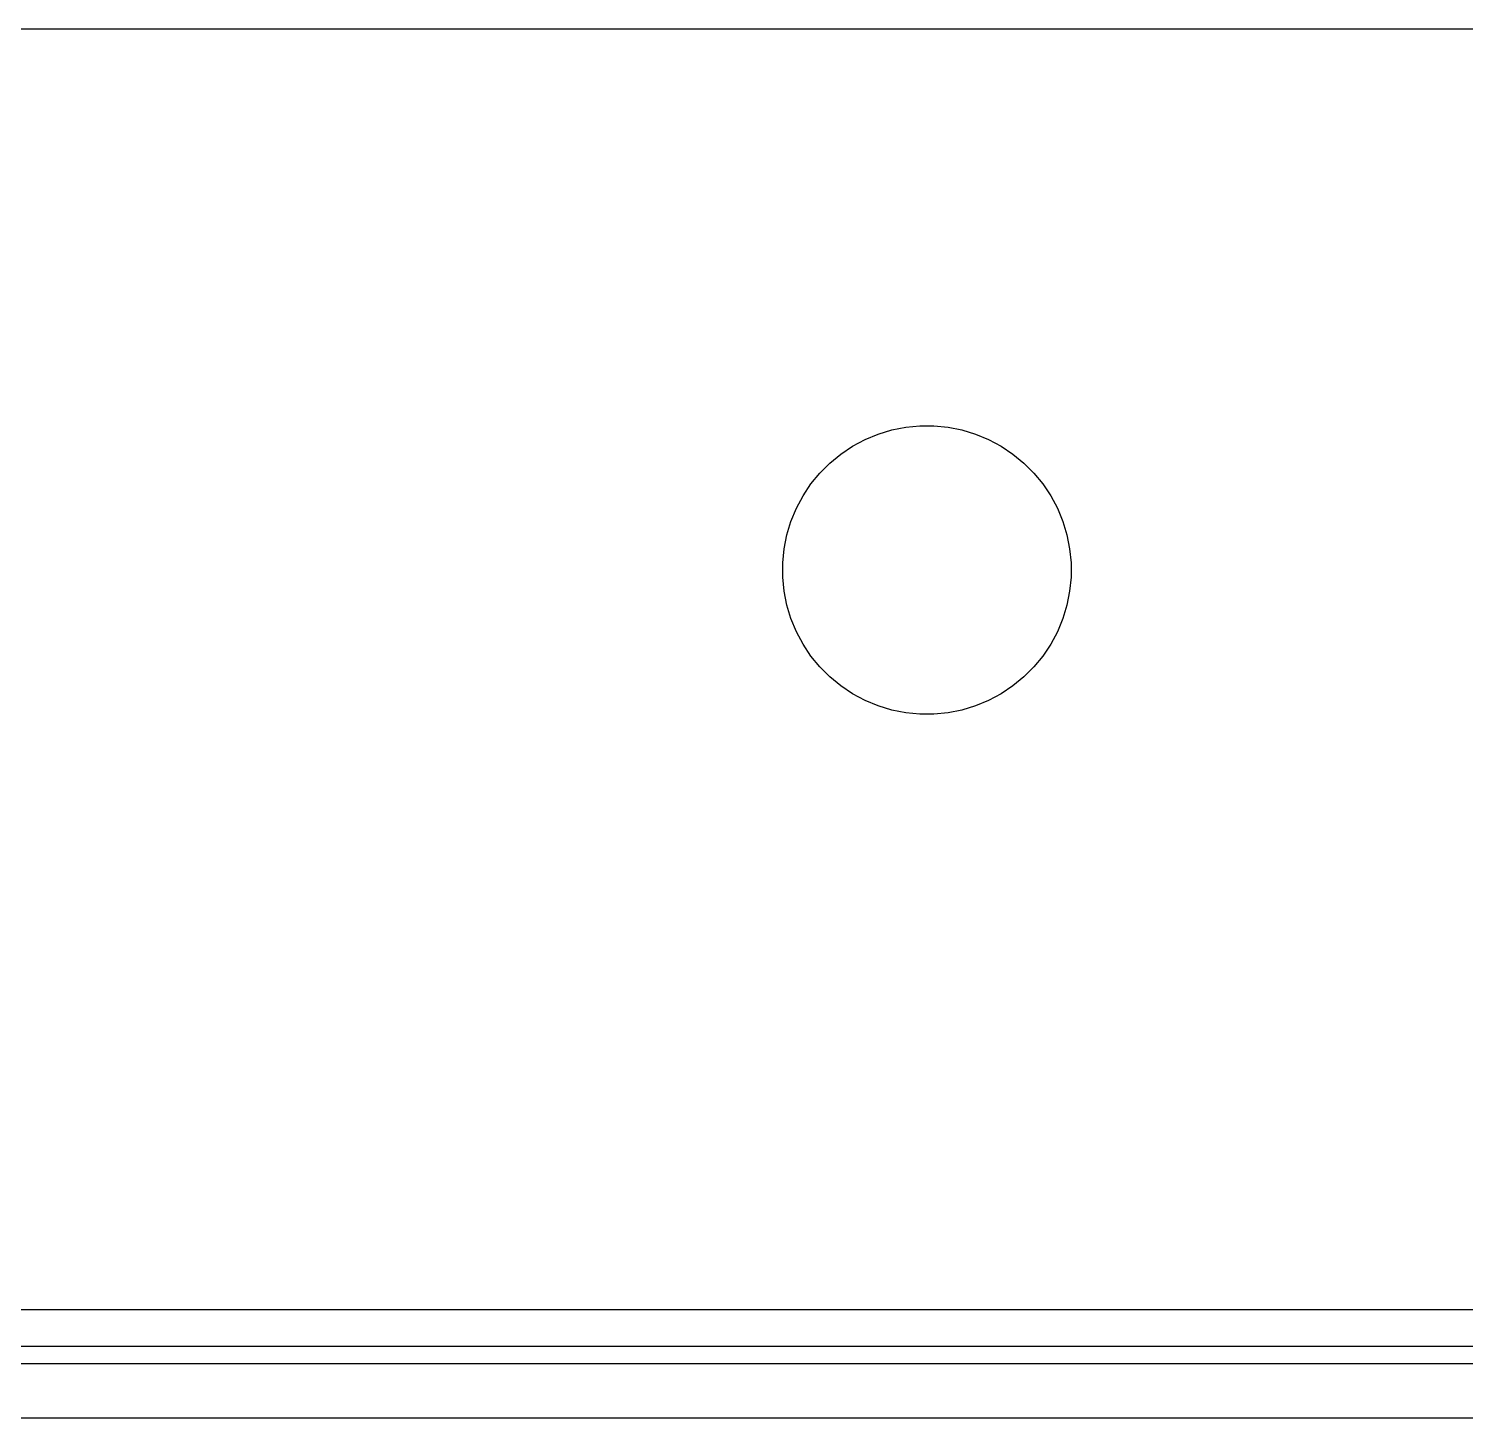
# Model space of a CAD drawing. Extents: x 124579 to 173950, y -108350 to -87650.
# Drawn here: x 138411 to 142392, y -108350 to -104500 of the extents above; entities that cross this region are included whole.
import ezdxf

# ---------------------------------------------------------------- set-up
doc = ezdxf.new("R2010")
doc.units = 0
for name, color, linetype in [('L2D0_Cu1', 1, 'CONTINUOUS'), ('L4D0_Cu2', 2, 'CONTINUOUS'), ('L7D0_Profile1', 3, 'CONTINUOUS')]:
    doc.layers.add(name, color=color, linetype=linetype)

msp = doc.modelspace()

# ---------------------------------------------------------------- linework, layer by layer
at = {"layer": 'L2D0_Cu1'}
for points in [[(136246.261, -104500.5), (148238.42, -104500.5)], [(170122.077, -108049.5), (133878.343, -108049.5)]]:
    msp.add_lwpolyline(points, dxfattribs=at)
msp.add_lwpolyline([(140880.373, -106399.518), (140841.308, -106395.671), (140802.808, -106388.013), (140765.244, -106376.618), (140728.978, -106361.596), (140694.359, -106343.091), (140661.72, -106321.283), (140631.376, -106296.38), (140603.62, -106268.624), (140578.717, -106238.28), (140556.909, -106205.641), (140538.404, -106171.022), (140523.382, -106134.756), (140511.987, -106097.192), (140504.329, -106058.692), (140500.482, -106019.627), (140500.482, -105980.373), (140504.329, -105941.308), (140511.987, -105902.808), (140523.382, -105865.244), (140538.404, -105828.978), (140556.909, -105794.359), (140578.717, -105761.72), (140603.62, -105731.376), (140631.376, -105703.62), (140661.72, -105678.717), (140694.359, -105656.909), (140728.978, -105638.404), (140765.244, -105623.382), (140802.808, -105611.987), (140841.308, -105604.329), (140880.373, -105600.482), (140919.627, -105600.482), (140958.692, -105604.329), (140997.192, -105611.987), (141034.756, -105623.382), (141071.022, -105638.404), (141105.641, -105656.909), (141138.28, -105678.717), (141168.624, -105703.62), (141196.38, -105731.376), (141221.283, -105761.72), (141243.091, -105794.359), (141261.596, -105828.978), (141276.618, -105865.244), (141288.013, -105902.808), (141295.671, -105941.308), (141299.518, -105980.373), (141299.518, -106019.627), (141295.671, -106058.692), (141288.013, -106097.192), (141276.618, -106134.756), (141261.596, -106171.022), (141243.091, -106205.641), (141221.283, -106238.28), (141196.38, -106268.624), (141168.624, -106296.38), (141138.28, -106321.283), (141105.641, -106343.091), (141071.022, -106361.596), (141034.756, -106376.618), (140997.192, -106388.013), (140958.692, -106395.671), (140919.627, -106399.518)], close=True, dxfattribs=at)
at = {"layer": 'L4D0_Cu2'}
msp.add_lwpolyline([(140880.373, -106399.518), (140841.308, -106395.671), (140802.808, -106388.013), (140765.244, -106376.618), (140728.978, -106361.596), (140694.359, -106343.091), (140661.72, -106321.283), (140631.376, -106296.38), (140603.62, -106268.624), (140578.717, -106238.28), (140556.909, -106205.641), (140538.404, -106171.022), (140523.382, -106134.756), (140511.987, -106097.192), (140504.329, -106058.692), (140500.482, -106019.627), (140500.482, -105980.373), (140504.329, -105941.308), (140511.987, -105902.808), (140523.382, -105865.244), (140538.404, -105828.978), (140556.909, -105794.359), (140578.717, -105761.72), (140603.62, -105731.376), (140631.376, -105703.62), (140661.72, -105678.717), (140694.359, -105656.909), (140728.978, -105638.404), (140765.244, -105623.382), (140802.808, -105611.987), (140841.308, -105604.329), (140880.373, -105600.482), (140919.627, -105600.482), (140958.692, -105604.329), (140997.192, -105611.987), (141034.756, -105623.382), (141071.022, -105638.404), (141105.641, -105656.909), (141138.28, -105678.717), (141168.624, -105703.62), (141196.38, -105731.376), (141221.283, -105761.72), (141243.091, -105794.359), (141261.596, -105828.978), (141276.618, -105865.244), (141288.013, -105902.808), (141295.671, -105941.308), (141299.518, -105980.373), (141299.518, -106019.627), (141295.671, -106058.692), (141288.013, -106097.192), (141276.618, -106134.756), (141261.596, -106171.022), (141243.091, -106205.641), (141221.283, -106238.28), (141196.38, -106268.624), (141168.624, -106296.38), (141138.28, -106321.283), (141105.641, -106343.091), (141071.022, -106361.596), (141034.756, -106376.618), (140997.192, -106388.013), (140958.692, -106395.671), (140919.627, -106399.518)], close=True, dxfattribs=at)
for points in [[(170122.077, -108049.5), (133878.343, -108049.5)], [(170123.543, -108199.5), (133860.045, -108199.5)]]:
    msp.add_lwpolyline(points, dxfattribs=at)
at = {"layer": 'L7D0_Profile1'}
for points in [[(133845.087, -108150), (170154.913, -108150)], [(170154.913, -108350), (133845.087, -108350)]]:
    msp.add_lwpolyline(points, dxfattribs=at)

doc.saveas('drawing.dxf')
